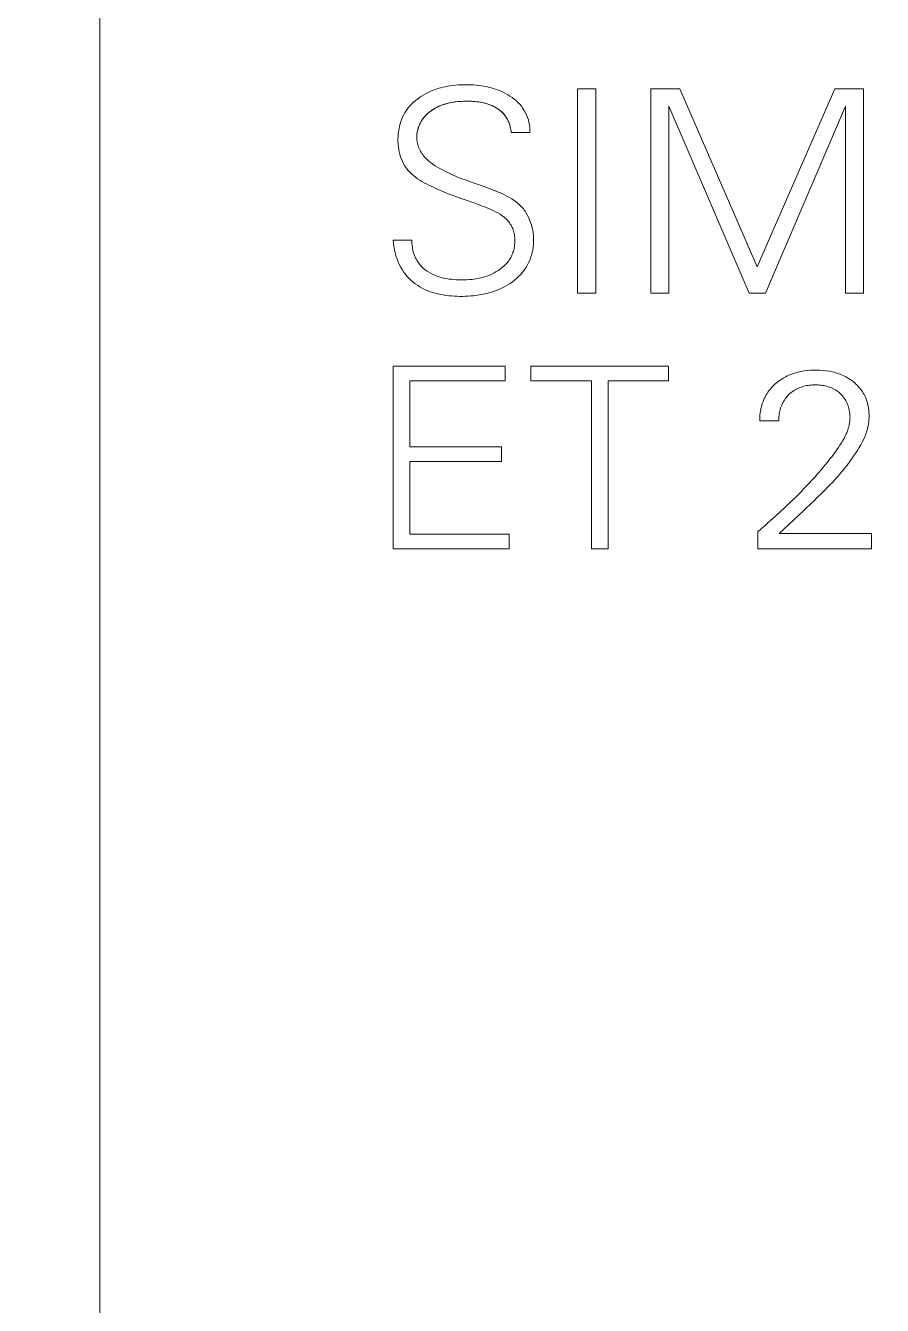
# Model space of a CAD drawing. Header units: millimetres. Extents: x 42356 to 50646, y 31507 to 39566.
# Drawn here: x 47610.01 to 47621.74, y 33808.13 to 33825.65 of the extents above; entities that cross this region are included whole.
import ezdxf

# ---------------------------------------------------------------- set-up
doc = ezdxf.new("R2010")
doc.units = ezdxf.units.MM
doc.set_wipeout_variables(frame=1)
doc.layers.add('000-PI-Oprema', color=30, linetype='Continuous', lineweight=5)

# ---------------------------------------------------------------- blocks, each defined once
blk = doc.blocks.new('A101_6ES7512-1DK01-0AB0')
at = {"layer": '000-PI-Oprema'}
for p, q in [((43.501, -58.55), (43.501, 55.35)), ((50.04, 6.227), (50.04, 9.027)), ((50.04, 9.027), (50.288, 9.027)), ((50.288, 9.027), (50.288, 6.227)), ((51.042, 6.227), (51.042, 9.027)), ((51.042, 9.027), (51.438, 9.027)), ((51.438, 9.027), (52.498, 6.588)), ((52.498, 6.588), (53.559, 9.027)), ((53.559, 9.027), (53.955, 9.027)), ((53.955, 9.027), (53.955, 6.227)), ((51.29, 8.79), (51.29, 6.227)), ((52.386, 6.227), (51.29, 8.79)), ((53.706, 8.79), (52.611, 6.227)), ((53.706, 6.227), (53.706, 8.79)), ((49.387, 8.426), (49.131, 8.426)), ((47.515, 6.952), (47.771, 6.952)), ((50.288, 6.227), (50.04, 6.227)), ((51.29, 6.227), (51.042, 6.227)), ((52.611, 6.227), (52.386, 6.227)), ((53.955, 6.227), (53.706, 6.227)), ((47.515, 2.727), (47.515, 5.227)), ((47.515, 5.227), (49.047, 5.227)), ((49.047, 5.227), (49.047, 5.026)), ((49.401, 5.026), (49.401, 5.227)), ((49.401, 5.227), (51.286, 5.227)), ((51.286, 5.227), (51.286, 5.026)), ((47.744, 5.026), (47.744, 4.122)), ((49.047, 5.026), (47.744, 5.026)), ((50.229, 5.026), (49.401, 5.026)), ((50.229, 2.727), (50.229, 5.026)), ((50.458, 5.026), (50.458, 2.727)), ((51.286, 5.026), (50.458, 5.026)), ((52.533, 4.491), (52.533, 4.479)), ((52.794, 4.479), (52.533, 4.479)), ((47.744, 4.122), (48.997, 4.122)), ((48.997, 4.122), (48.997, 3.922)), ((47.744, 3.922), (47.744, 2.928)), ((48.997, 3.922), (47.744, 3.922)), ((52.861, 2.997), (52.797, 2.938)), ((52.926, 3.056), (52.861, 2.997)), ((52.99, 3.116), (52.926, 3.056)), ((47.744, 2.928), (49.101, 2.928)), ((49.101, 2.928), (49.101, 2.727)), ((52.508, 2.727), (52.508, 2.962)), ((52.797, 2.938), (54.061, 2.938)), ((54.061, 2.938), (54.061, 2.727)), ((49.101, 2.727), (47.515, 2.727)), ((50.458, 2.727), (50.229, 2.727)), ((54.061, 2.727), (52.508, 2.727))]:
    blk.add_line(p, q, dxfattribs=at)
for points in [[(48.491, 7.508), (48.457, 7.52), (48.424, 7.531), (48.391, 7.543), (48.358, 7.555), (48.325, 7.568), (48.292, 7.58), (48.259, 7.593), (48.226, 7.606), (48.194, 7.62), (48.161, 7.633), (48.129, 7.647), (48.097, 7.662), (48.065, 7.677), (48.033, 7.692), (48.002, 7.707), (47.97, 7.723), (47.939, 7.74), (47.909, 7.758), (47.878, 7.776), (47.849, 7.795), (47.82, 7.815), (47.793, 7.837), (47.766, 7.86), (47.741, 7.885), (47.717, 7.911), (47.696, 7.939), (47.676, 7.968), (47.658, 7.998), (47.642, 8.029), (47.628, 8.062), (47.616, 8.095), (47.605, 8.128), (47.597, 8.163), (47.591, 8.197), (47.586, 8.232), (47.583, 8.267), (47.581, 8.303), (47.581, 8.338), (47.582, 8.373), (47.585, 8.408), (47.589, 8.443), (47.595, 8.478), (47.602, 8.512), (47.611, 8.546), (47.621, 8.58), (47.634, 8.613), (47.648, 8.645), (47.663, 8.676), (47.681, 8.707), (47.7, 8.736), (47.721, 8.764), (47.744, 8.791), (47.768, 8.817), (47.793, 8.841), (47.82, 8.864), (47.848, 8.886), (47.876, 8.907), (47.905, 8.926), (47.935, 8.945), (47.966, 8.961), (47.997, 8.977), (48.029, 8.992), (48.062, 9.005), (48.095, 9.017), (48.128, 9.028), (48.162, 9.038), (48.195, 9.047), (48.23, 9.054), (48.264, 9.061), (48.298, 9.067), (48.333, 9.071), (48.368, 9.075), (48.403, 9.078), (48.438, 9.08), (48.474, 9.081), (48.509, 9.081), (48.544, 9.081), (48.579, 9.08), (48.614, 9.078), (48.649, 9.075), (48.684, 9.072), (48.719, 9.067), (48.753, 9.061), (48.788, 9.055), (48.822, 9.047), (48.856, 9.038), (48.89, 9.029), (48.923, 9.018), (48.956, 9.005), (48.988, 8.992), (49.02, 8.978), (49.052, 8.962)], [(49.052, 8.962), (49.083, 8.945), (49.113, 8.926), (49.142, 8.907), (49.17, 8.886), (49.198, 8.864), (49.223, 8.84), (49.248, 8.814), (49.27, 8.787), (49.291, 8.758), (49.31, 8.729), (49.327, 8.698), (49.342, 8.666), (49.355, 8.634), (49.366, 8.6), (49.374, 8.566), (49.381, 8.532), (49.385, 8.497), (49.387, 8.461), (49.387, 8.426)], [(49.131, 8.426), (49.129, 8.445), (49.126, 8.464), (49.123, 8.483), (49.118, 8.502), (49.113, 8.52), (49.108, 8.539), (49.101, 8.557), (49.094, 8.574), (49.086, 8.592), (49.078, 8.609), (49.068, 8.625), (49.058, 8.641), (49.047, 8.657), (49.035, 8.672), (49.023, 8.686), (49.01, 8.7), (48.996, 8.713), (48.981, 8.726), (48.966, 8.738), (48.951, 8.749), (48.935, 8.76), (48.918, 8.77), (48.901, 8.779), (48.884, 8.788), (48.849, 8.803), (48.814, 8.816), (48.777, 8.827), (48.74, 8.836), (48.703, 8.843), (48.665, 8.849), (48.627, 8.853), (48.588, 8.855), (48.55, 8.856), (48.512, 8.856), (48.474, 8.855), (48.436, 8.854), (48.398, 8.85), (48.36, 8.846), (48.322, 8.84), (48.285, 8.832), (48.247, 8.823), (48.211, 8.813), (48.175, 8.8), (48.14, 8.785), (48.105, 8.769), (48.072, 8.75), (48.04, 8.729), (48.024, 8.717), (48.009, 8.706), (47.994, 8.693), (47.98, 8.681), (47.966, 8.667), (47.953, 8.653), (47.941, 8.639), (47.929, 8.624), (47.918, 8.609), (47.907, 8.593), (47.897, 8.576), (47.888, 8.559), (47.88, 8.542), (47.872, 8.525), (47.865, 8.507), (47.859, 8.489), (47.853, 8.47), (47.849, 8.451), (47.845, 8.433), (47.841, 8.414), (47.839, 8.395), (47.838, 8.376), (47.837, 8.356), (47.838, 8.337), (47.84, 8.318), (47.843, 8.299), (47.846, 8.28), (47.851, 8.262), (47.856, 8.243), (47.863, 8.225), (47.87, 8.207), (47.878, 8.19), (47.887, 8.173), (47.897, 8.157), (47.908, 8.14), (47.919, 8.125), (47.93, 8.109), (47.943, 8.095), (47.955, 8.08), (47.969, 8.066), (47.983, 8.053), (47.997, 8.04), (48.026, 8.016), (48.057, 7.993), (48.089, 7.972), (48.121, 7.952), (48.155, 7.933), (48.188, 7.915), (48.222, 7.897), (48.257, 7.88), (48.291, 7.864), (48.326, 7.848), (48.361, 7.833), (48.397, 7.818), (48.432, 7.804), (48.468, 7.79), (48.503, 7.777), (48.539, 7.764), (48.575, 7.751), (48.611, 7.738)], [(47.837, 8.357), (47.837, 8.37), (47.838, 8.383), (47.839, 8.396), (47.841, 8.409), (47.843, 8.423), (47.845, 8.436), (47.848, 8.449), (47.851, 8.461), (47.855, 8.474), (47.858, 8.487), (47.863, 8.5), (47.867, 8.512), (47.872, 8.524), (47.877, 8.537), (47.883, 8.549), (47.889, 8.561), (47.895, 8.572), (47.902, 8.584), (47.909, 8.595), (47.916, 8.606), (47.924, 8.617), (47.932, 8.628), (47.94, 8.638), (47.949, 8.648), (47.958, 8.658), (47.967, 8.668), (47.976, 8.677), (47.986, 8.686), (47.996, 8.695), (48.006, 8.704), (48.017, 8.712), (48.027, 8.72), (48.038, 8.728), (48.049, 8.735), (48.06, 8.742), (48.071, 8.749), (48.083, 8.756), (48.094, 8.763), (48.106, 8.769), (48.118, 8.775), (48.142, 8.786), (48.166, 8.796), (48.191, 8.806), (48.216, 8.814)], [(48.242, 8.822), (48.267, 8.828), (48.293, 8.834)], [(48.319, 8.839), (48.345, 8.844), (48.371, 8.847), (48.397, 8.85), (48.423, 8.853), (48.45, 8.854), (48.476, 8.856), (48.503, 8.856), (48.529, 8.856), (48.556, 8.856)], [(48.582, 8.855), (48.608, 8.854), (48.635, 8.852), (48.661, 8.849), (48.687, 8.845), (48.713, 8.841), (48.738, 8.836), (48.764, 8.83), (48.79, 8.823), (48.815, 8.815), (48.828, 8.811)], [(48.84, 8.806), (48.853, 8.802), (48.865, 8.796), (48.877, 8.791), (48.889, 8.785)], [(48.901, 8.779), (48.912, 8.773), (48.924, 8.766), (48.935, 8.759), (48.946, 8.752), (48.957, 8.744), (48.968, 8.736), (48.979, 8.728), (48.989, 8.719), (48.999, 8.71), (49.008, 8.701), (49.018, 8.692), (49.027, 8.682), (49.035, 8.672), (49.043, 8.661), (49.051, 8.651), (49.059, 8.64), (49.066, 8.628), (49.073, 8.617), (49.079, 8.605), (49.085, 8.593), (49.091, 8.581), (49.096, 8.569), (49.101, 8.556), (49.106, 8.544), (49.11, 8.531), (49.114, 8.518), (49.118, 8.505), (49.121, 8.492), (49.123, 8.479), (49.126, 8.466), (49.128, 8.453), (49.129, 8.439), (49.131, 8.426)], [(48.611, 7.738), (48.719, 7.7), (48.755, 7.687), (48.791, 7.674), (48.827, 7.661), (48.863, 7.648), (48.899, 7.634), (48.935, 7.62), (48.97, 7.605), (49.005, 7.59), (49.039, 7.574), (49.073, 7.556), (49.106, 7.537), (49.139, 7.517), (49.171, 7.496), (49.201, 7.473), (49.231, 7.449), (49.259, 7.422), (49.285, 7.395), (49.297, 7.38), (49.309, 7.365), (49.32, 7.35), (49.331, 7.334), (49.35, 7.301), (49.368, 7.267), (49.383, 7.233), (49.396, 7.197), (49.408, 7.161), (49.418, 7.124), (49.426, 7.087), (49.432, 7.049), (49.436, 7.011), (49.438, 6.974), (49.438, 6.936), (49.436, 6.898), (49.432, 6.86), (49.426, 6.822), (49.419, 6.785), (49.409, 6.748), (49.397, 6.712), (49.384, 6.676), (49.368, 6.642), (49.35, 6.608), (49.331, 6.576), (49.309, 6.544), (49.286, 6.514), (49.261, 6.485), (49.234, 6.458), (49.206, 6.432), (49.177, 6.407), (49.147, 6.383), (49.116, 6.362), (49.084, 6.341), (49.051, 6.322), (49.017, 6.304), (48.983, 6.288), (48.947, 6.273), (48.912, 6.259), (48.876, 6.246), (48.839, 6.235), (48.802, 6.225), (48.765, 6.217), (48.728, 6.209), (48.691, 6.203), (48.653, 6.197), (48.616, 6.193), (48.578, 6.189), (48.54, 6.187), (48.502, 6.185), (48.464, 6.184), (48.426, 6.184), (48.388, 6.185), (48.35, 6.187), (48.312, 6.189), (48.275, 6.193), (48.237, 6.197), (48.2, 6.203), (48.162, 6.21), (48.125, 6.218), (48.088, 6.227), (48.052, 6.238), (48.015, 6.25), (47.98, 6.264), (47.945, 6.279), (47.911, 6.296), (47.878, 6.315), (47.846, 6.335), (47.815, 6.357), (47.785, 6.381), (47.756, 6.406), (47.729, 6.432)], [(47.771, 6.952), (47.772, 6.917), (47.774, 6.882), (47.779, 6.847), (47.786, 6.812), (47.795, 6.778), (47.806, 6.745), (47.813, 6.728), (47.82, 6.712), (47.828, 6.696), (47.837, 6.681), (47.846, 6.666), (47.855, 6.651), (47.866, 6.636), (47.876, 6.623), (47.888, 6.609), (47.9, 6.596), (47.912, 6.583), (47.925, 6.571), (47.952, 6.549), (47.981, 6.528), (48.011, 6.509), (48.042, 6.493), (48.074, 6.478), (48.107, 6.464), (48.14, 6.453), (48.174, 6.443), (48.208, 6.434), (48.243, 6.427), (48.278, 6.421), (48.312, 6.417), (48.347, 6.413), (48.382, 6.411), (48.418, 6.409), (48.453, 6.409), (48.488, 6.409), (48.523, 6.41), (48.558, 6.413), (48.593, 6.416), (48.628, 6.421), (48.663, 6.427), (48.697, 6.434), (48.731, 6.442), (48.765, 6.451), (48.799, 6.462), (48.832, 6.475), (48.864, 6.489), (48.896, 6.505), (48.927, 6.522), (48.957, 6.54), (48.986, 6.56), (49.013, 6.582), (49.04, 6.606), (49.064, 6.631), (49.076, 6.644), (49.087, 6.658), (49.098, 6.672), (49.108, 6.687), (49.117, 6.702), (49.126, 6.717), (49.134, 6.733), (49.141, 6.749), (49.148, 6.766), (49.154, 6.782), (49.16, 6.799), (49.165, 6.816), (49.169, 6.833), (49.173, 6.85), (49.176, 6.868), (49.178, 6.885), (49.181, 6.921), (49.181, 6.956), (49.179, 6.991), (49.178, 7.009), (49.175, 7.026), (49.172, 7.044), (49.168, 7.061), (49.163, 7.078), (49.157, 7.095), (49.151, 7.111), (49.144, 7.128), (49.136, 7.143), (49.128, 7.159), (49.118, 7.174), (49.108, 7.189), (49.098, 7.203), (49.086, 7.217), (49.075, 7.23), (49.062, 7.243), (49.05, 7.255), (49.036, 7.267), (49.009, 7.288), (48.98, 7.308), (48.949, 7.327), (48.918, 7.343), (48.886, 7.359), (48.854, 7.373), (48.822, 7.387), (48.789, 7.4), (48.756, 7.413), (48.723, 7.425), (48.69, 7.438), (48.657, 7.45), (48.624, 7.462), (48.59, 7.473), (48.491, 7.508)], [(47.729, 6.432), (47.703, 6.46), (47.679, 6.49), (47.656, 6.521), (47.636, 6.553), (47.616, 6.586), (47.599, 6.62), (47.584, 6.655), (47.57, 6.691), (47.558, 6.727), (47.547, 6.763), (47.538, 6.801), (47.53, 6.838), (47.524, 6.876), (47.519, 6.914), (47.515, 6.952)], [(52.533, 4.479), (52.533, 4.501), (52.533, 4.523), (52.535, 4.545), (52.536, 4.566), (52.539, 4.588), (52.542, 4.609), (52.546, 4.631), (52.55, 4.652), (52.555, 4.673), (52.561, 4.694), (52.568, 4.715), (52.575, 4.735), (52.583, 4.756), (52.591, 4.776), (52.601, 4.796), (52.611, 4.815), (52.621, 4.834), (52.633, 4.853), (52.645, 4.871), (52.657, 4.889), (52.671, 4.906), (52.684, 4.923), (52.699, 4.939), (52.714, 4.955), (52.73, 4.97), (52.746, 4.985), (52.763, 4.999), (52.78, 5.013), (52.797, 5.026), (52.815, 5.039), (52.833, 5.051), (52.852, 5.063), (52.871, 5.074), (52.89, 5.084), (52.91, 5.094), (52.929, 5.103), (52.949, 5.112), (52.97, 5.12), (52.99, 5.127), (53.011, 5.134), (53.032, 5.14), (53.053, 5.146), (53.075, 5.151), (53.096, 5.156), (53.139, 5.164), (53.182, 5.169), (53.226, 5.173), (53.269, 5.175), (53.313, 5.175), (53.357, 5.174), (53.4, 5.17), (53.444, 5.165), (53.487, 5.158), (53.508, 5.154), (53.53, 5.149), (53.551, 5.144), (53.572, 5.138), (53.593, 5.131), (53.613, 5.124), (53.634, 5.116), (53.654, 5.108), (53.674, 5.099), (53.693, 5.09), (53.713, 5.08), (53.732, 5.069), (53.75, 5.058), (53.769, 5.046), (53.787, 5.034), (53.805, 5.021), (53.822, 5.007), (53.839, 4.993), (53.855, 4.979), (53.87, 4.963), (53.885, 4.947), (53.9, 4.931), (53.914, 4.914), (53.927, 4.897), (53.939, 4.879), (53.95, 4.86), (53.961, 4.841), (53.971, 4.822), (53.98, 4.802), (53.988, 4.781), (53.996, 4.761), (54.002, 4.74), (54.008, 4.719), (54.014, 4.697), (54.018, 4.676), (54.022, 4.654), (54.025, 4.632), (54.027, 4.61), (54.028, 4.588), (54.029, 4.567), (54.029, 4.545), (54.029, 4.523), (54.028, 4.501), (54.026, 4.479), (54.024, 4.458), (54.021, 4.436), (54.017, 4.414), (54.013, 4.393), (54.008, 4.372), (54.002, 4.35), (53.996, 4.329), (53.989, 4.309), (53.982, 4.288), (53.974, 4.268), (53.956, 4.228), (53.937, 4.188), (53.916, 4.15), (53.894, 4.112), (53.871, 4.075), (53.847, 4.039), (53.823, 4.003), (53.798, 3.967), (53.772, 3.932), (53.746, 3.897), (53.72, 3.863), (53.693, 3.828), (53.666, 3.795), (53.638, 3.761), (53.61, 3.728), (53.581, 3.696), (53.552, 3.664), (53.522, 3.632), (53.492, 3.601), (53.462, 3.569), (53.431, 3.538), (53.4, 3.507), (53.369, 3.476), (53.338, 3.446), (53.307, 3.415), (53.276, 3.385), (53.244, 3.355), (53.212, 3.325), (53.181, 3.295), (53.149, 3.265), (53.117, 3.235), (53.086, 3.205), (53.054, 3.175), (53.022, 3.145), (52.99, 3.116)], [(52.508, 2.962), (52.537, 2.988), (52.567, 3.014), (52.596, 3.039), (52.625, 3.065), (52.655, 3.091), (52.684, 3.117), (52.713, 3.143), (52.742, 3.169), (52.771, 3.195), (52.799, 3.221), (52.828, 3.247), (52.856, 3.274), (52.885, 3.301), (52.913, 3.327), (52.941, 3.354), (52.969, 3.381), (52.997, 3.408), (53.025, 3.436), (53.053, 3.463), (53.08, 3.491), (53.107, 3.518), (53.134, 3.546), (53.161, 3.574), (53.188, 3.603), (53.215, 3.631), (53.241, 3.66), (53.268, 3.689), (53.294, 3.718), (53.32, 3.747), (53.345, 3.776), (53.371, 3.806), (53.396, 3.836), (53.421, 3.866), (53.446, 3.896), (53.47, 3.926), (53.494, 3.957), (53.518, 3.988), (53.541, 4.019), (53.564, 4.05), (53.587, 4.082), (53.609, 4.114), (53.631, 4.146), (53.652, 4.179), (53.672, 4.212), (53.691, 4.246), (53.708, 4.281), (53.717, 4.299), (53.724, 4.317), (53.732, 4.336), (53.738, 4.354), (53.745, 4.373), (53.75, 4.392), (53.755, 4.411), (53.759, 4.43), (53.763, 4.45), (53.765, 4.469), (53.767, 4.489), (53.768, 4.509), (53.769, 4.529), (53.768, 4.548), (53.767, 4.568), (53.765, 4.588), (53.762, 4.607), (53.759, 4.627), (53.754, 4.646), (53.749, 4.665), (53.743, 4.684), (53.736, 4.702), (53.728, 4.72), (53.72, 4.738), (53.711, 4.756), (53.7, 4.773), (53.69, 4.789), (53.678, 4.805), (53.666, 4.82), (53.653, 4.835), (53.639, 4.849), (53.625, 4.863), (53.61, 4.875), (53.594, 4.887), (53.578, 4.898), (53.561, 4.909), (53.543, 4.918), (53.525, 4.926), (53.507, 4.934), (53.488, 4.941), (53.469, 4.947), (53.45, 4.953), (53.431, 4.957), (53.411, 4.961), (53.392, 4.964), (53.372, 4.967), (53.352, 4.969), (53.333, 4.97), (53.313, 4.971), (53.293, 4.971), (53.273, 4.971), (53.254, 4.97), (53.234, 4.969), (53.214, 4.966), (53.195, 4.964), (53.175, 4.961), (53.156, 4.957), (53.137, 4.952), (53.118, 4.947), (53.099, 4.941), (53.08, 4.934), (53.062, 4.926), (53.044, 4.918), (53.027, 4.909), (53.01, 4.899), (52.993, 4.888), (52.977, 4.877), (52.962, 4.865), (52.947, 4.852), (52.932, 4.839), (52.919, 4.825), (52.905, 4.81), (52.893, 4.795), (52.881, 4.779), (52.87, 4.762), (52.859, 4.746), (52.85, 4.728), (52.841, 4.71), (52.833, 4.692), (52.826, 4.674), (52.819, 4.655), (52.813, 4.636), (52.808, 4.617), (52.804, 4.597), (52.801, 4.578), (52.798, 4.558), (52.796, 4.539), (52.794, 4.519), (52.794, 4.499), (52.794, 4.479)], [(52.794, 4.485), (52.794, 4.488), (52.794, 4.492), (52.794, 4.495), (52.794, 4.499), (52.794, 4.502), (52.794, 4.505), (52.794, 4.509), (52.794, 4.512), (52.794, 4.516), (52.794, 4.519), (52.795, 4.522), (52.795, 4.526)]]:
    blk.add_lwpolyline(points, dxfattribs=at)

msp = doc.modelspace()

# ---------------------------------------------------------------- wipeouts: each hides what was drawn before it
msp.add_wipeout([(47567.526, 33874.308), (47667.526, 33874.308), (47667.526, 33757.208), (47567.526, 33757.208)]).dxf.layer = '000-PI-Oprema'

# ---------------------------------------------------------------- next in the draw order: block references
at = {"layer": '000-PI-Oprema'}
msp.add_blockref('A101_6ES7512-1DK01-0AB0', (47567.526, 33815.758), dxfattribs=at)

doc.saveas('drawing.dxf')
